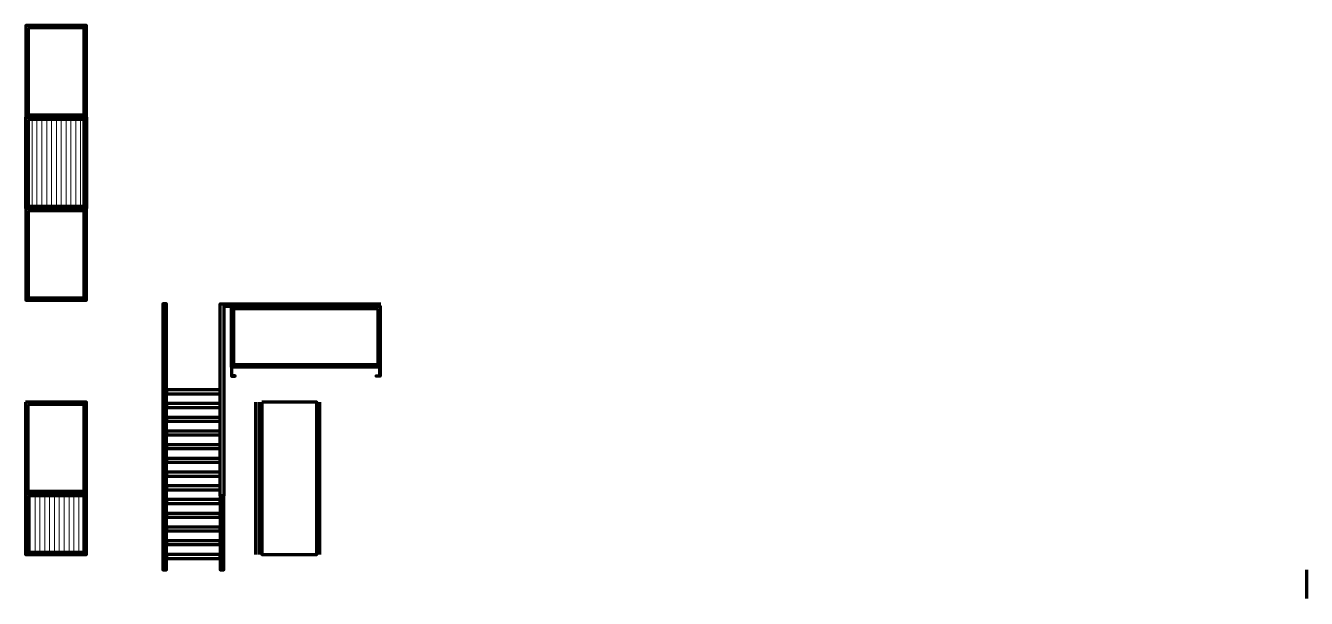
# Model space of a CAD drawing. Header units: millimetres. Extents: x 29.4 to 46.2, y -2.9 to 4.7.
import ezdxf

# ---------------------------------------------------------------- set-up
doc = ezdxf.new("R2010")
doc.units = ezdxf.units.MM
doc.layers.add('A-ELEV-PATT', color=8, linetype='Continuous', lineweight=18)
doc.layers.add('freecad trace layer', color=30, linetype='Continuous', lineweight=100)
doc.layers.add('grid', color=7, linetype='Continuous')
doc.layers.get('grid').off()

# ---------------------------------------------------------------- blocks, each defined once
blk = doc.blocks.new('A$C1519919831')
at = {"layer": 'A-ELEV-PATT', "linetype": 'Continuous'}
for p, q in [((0.085, 5.146), (0.085, 6.286)), ((0.149, 5.146), (0.149, 6.286)), ((0.212, 5.146), (0.212, 6.286)), ((0.276, 5.146), (0.276, 6.286)), ((0.339, 5.146), (0.339, 6.286)), ((0.403, 5.146), (0.403, 6.286)), ((0.466, 5.146), (0.466, 6.286)), ((0.53, 5.146), (0.53, 6.286)), ((0.593, 5.146), (0.593, 6.286)), ((0.657, 5.146), (0.657, 6.286)), ((0.72, 5.146), (0.72, 6.286)), ((0.061, 0.606), (0.061, 1.346)), ((0.124, 0.606), (0.124, 1.346)), ((0.188, 0.606), (0.188, 1.346)), ((0.251, 0.606), (0.251, 1.346)), ((0.315, 0.606), (0.315, 1.346)), ((0.378, 0.606), (0.378, 1.346)), ((0.442, 0.606), (0.442, 1.346)), ((0.505, 0.606), (0.505, 1.346)), ((0.569, 0.606), (0.569, 1.346)), ((0.632, 0.606), (0.632, 1.346)), ((0.696, 0.606), (0.696, 1.346)), ((0.759, 0.606), (0.759, 1.346))]:
    blk.add_line(p, q, dxfattribs=at)
at = {"layer": 'freecad trace layer'}
for p, q in [((2.6, 3.866), (4.66, 3.866)), ((2.6, 3.836), (4.66, 3.836)), ((3.015, 2.576), (3.015, 0.576)), ((3.065, 2.576), (3.065, 0.576)), ((3.855, 2.576), (3.855, 0.576)), ((0, 1.376), (0.8, 1.376)), ((16.8, 0.376), (16.8, 0))]:
    blk.add_line(p, q, dxfattribs=at)
for points in [[(0.8, 6.316), (0.8, 7.516), (0.003, 7.516), (0.003, 6.316)], [(0.033, 7.486), (0.033, 6.346), (0.77, 6.346), (0.77, 7.486)], [(0.8, 6.316), (0.8, 5.116), (0.003, 5.116), (0.003, 6.316)], [(0.033, 6.286), (0.033, 5.146), (0.77, 5.146), (0.77, 6.286)], [(0.003, 5.116), (0.003, 3.916), (0.8, 3.916), (0.8, 5.116)], [(0.033, 5.086), (0.033, 3.946), (0.77, 3.946), (0.77, 5.086)], [(1.85, 1.347), (1.85, 3.866), (1.8, 3.866), (1.8, 1.347)], [(2.55, 1.347), (2.55, 3.866), (2.6, 3.866), (2.6, 1.347)], [(2.7, 3.036), (2.7, 3.836), (4.65, 3.836), (4.65, 3.036)], [(4.62, 3.806), (4.62, 3.066), (2.73, 3.066), (2.73, 3.806)], [(1.85, 2.736), (1.85, 2.686), (2.55, 2.686), (2.55, 2.736)], [(0, 2.576), (0, 0.576), (0.8, 0.576), (0.8, 2.576)], [(0.03, 2.546), (0.03, 1.406), (0.77, 1.406), (0.77, 2.546)], [(1.85, 2.556), (1.85, 2.506), (2.55, 2.506), (2.55, 2.556)], [(3.1, 2.576), (3.1, 0.576), (3.82, 0.576), (3.82, 2.576)], [(1.85, 2.376), (1.85, 2.326), (2.55, 2.326), (2.55, 2.376)], [(1.85, 2.196), (1.85, 2.146), (2.55, 2.146), (2.55, 2.196)], [(1.85, 2.016), (1.85, 1.966), (2.55, 1.966), (2.55, 2.016)], [(1.85, 1.836), (1.85, 1.786), (2.55, 1.786), (2.55, 1.836)], [(1.85, 1.656), (1.85, 1.606), (2.55, 1.606), (2.55, 1.656)], [(0.03, 1.346), (0.03, 0.606), (0.77, 0.606), (0.77, 1.346)], [(1.8, 1.347), (1.8, 0.721), (1.85, 0.721), (1.85, 1.347)], [(1.85, 1.476), (1.85, 1.426), (2.55, 1.426), (2.55, 1.476)], [(2.55, 1.347), (2.55, 0.721), (2.6, 0.721), (2.6, 1.347)], [(1.85, 1.296), (1.85, 1.246), (2.55, 1.246), (2.55, 1.296)], [(1.85, 1.116), (1.85, 1.066), (2.55, 1.066), (2.55, 1.116)], [(1.85, 0.936), (1.85, 0.886), (2.55, 0.886), (2.55, 0.936)], [(1.8, 0.721), (1.8, 0.376), (1.85, 0.376), (1.85, 0.721)], [(1.85, 0.756), (1.85, 0.706), (2.55, 0.706), (2.55, 0.756)], [(2.55, 0.721), (2.55, 0.376), (2.6, 0.376), (2.6, 0.721)], [(1.85, 0.576), (1.85, 0.526), (2.55, 0.526), (2.55, 0.576)]]:
    blk.add_lwpolyline(points, close=True, dxfattribs=at)
for points in [[(2.7, 3.036), (2.7, 2.916), (2.75, 2.916), (2.75, 2.921), (2.705, 2.921), (2.705, 3.036), (2.7, 3.036)], [(4.65, 3.036), (4.65, 2.916), (4.6, 2.916), (4.6, 2.921), (4.645, 2.921), (4.645, 3.036), (4.65, 3.036)]]:
    blk.add_lwpolyline(points, dxfattribs=at)

msp = doc.modelspace()

# ---------------------------------------------------------------- block references
at = {"layer": 'grid'}
msp.add_blockref('A$C1519919831', (29.449, -2.859), dxfattribs=at)

doc.saveas('drawing.dxf')
